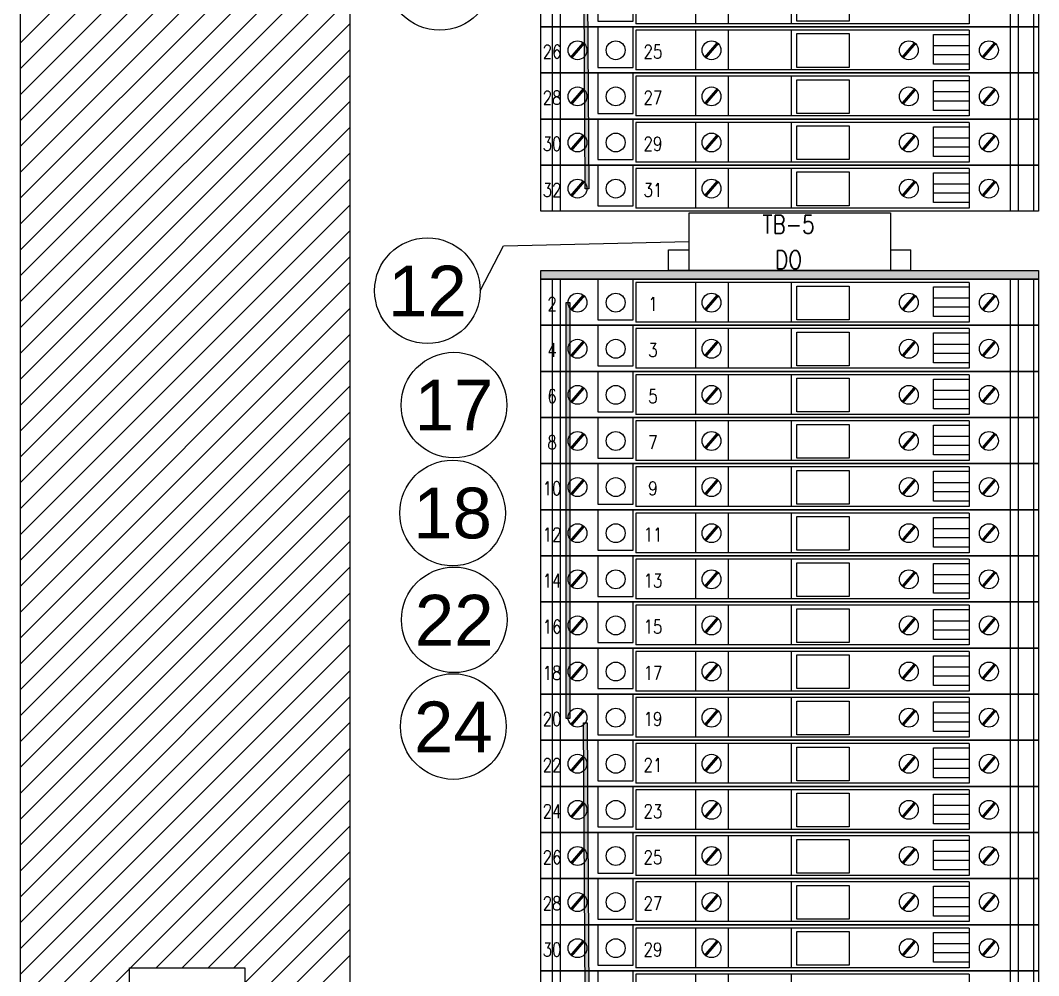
# Model space of a CAD drawing. Header units: inches. Extents: x -38 to 199, y -310 to 64.
# Drawn here: x 106.1 to 113.06, y 39.07 to 45.6 of the extents above; entities that cross this region are included whole.
import ezdxf
from ezdxf.enums import TextEntityAlignment as Align

# ---------------------------------------------------------------- set-up
doc = ezdxf.new("R2010")
doc.units = ezdxf.units.IN
doc.header["$MEASUREMENT"] = 0
for name, color, linetype in [('DETAIL$', 5, 'Continuous'), ('FREE-TEXT', 2, 'Continuous'), ('off-wire', 6, 'Continuous')]:
    doc.layers.add(name, color=color, linetype=linetype)
doc.styles.add('HELVLS', font='arial.ttf')
doc.styles.add('ROMANS', font='romans')
doc.styles.add('TXT', font='txt')

# ---------------------------------------------------------------- blocks, each defined once
blk = doc.blocks.new('B_do')
h = blk.add_hatch(color=2)
h.dxf.hatch_style = 1
h.paths.add_polyline_path([(84.6328, -199.2613), (84.6566, -199.2613), (84.6453, -197.407), (84.6215, -197.407)])
blk.add_hatch(color=2).paths.add_polyline_path([(87.7302, -199.8201), (84.3302, -199.8201), (84.3302, -199.8791), (87.7302, -199.8791)])
h = blk.add_hatch(color=2)
h.dxf.hatch_style = 1
h.paths.add_polyline_path([(84.5276, -200.0395), (84.5037, -200.0395), (84.5037, -202.881), (84.5276, -202.881)])
h = blk.add_hatch(color=2)
h.dxf.hatch_style = 1
h.paths.add_polyline_path([(84.6328, -204.7652), (84.6566, -204.7652), (84.6453, -202.911), (84.6215, -202.911)])
at = {"color": 2}
for p, q in [((84.6328, -199.2613), (84.6215, -197.407)), ((84.6453, -197.407), (84.6566, -199.2613)), ((84.9787, -197.863), (84.9787, -198.1338)), ((85.3857, -197.863), (85.3857, -198.1338)), ((85.6082, -197.863), (85.6082, -198.1338)), ((87.255, -197.863), (87.255, -198.1338)), ((87.255, -198.1338), (84.9787, -198.1338)), ((87.255, -198.178), (84.9787, -198.178)), ((84.9787, -198.178), (84.9787, -198.4488)), ((85.3857, -198.178), (85.3857, -198.4488)), ((85.6082, -198.178), (85.6082, -198.4488)), ((87.255, -198.178), (87.255, -198.4488)), ((87.255, -198.4488), (84.9787, -198.4488)), ((87.255, -198.493), (84.9787, -198.493)), ((84.9787, -198.493), (84.9787, -198.7638)), ((85.3857, -198.493), (85.3857, -198.7638)), ((85.6082, -198.493), (85.6082, -198.7638)), ((87.255, -198.493), (87.255, -198.7638)), ((87.255, -198.7638), (84.9787, -198.7638)), ((87.255, -198.808), (84.9787, -198.808)), ((84.9787, -198.808), (84.9787, -199.0788)), ((85.3857, -198.808), (85.3857, -199.0788)), ((85.6082, -198.808), (85.6082, -199.0788)), ((87.255, -198.808), (87.255, -199.0788)), ((87.255, -199.0788), (84.9787, -199.0788)), ((87.255, -199.123), (84.9787, -199.123)), ((84.9787, -199.123), (84.9787, -199.3938)), ((85.3857, -199.123), (85.3857, -199.3938)), ((85.6082, -199.123), (85.6082, -199.3938)), ((87.255, -199.123), (87.255, -199.3938)), ((84.6566, -199.2613), (84.6328, -199.2613)), ((87.255, -199.3938), (84.9787, -199.3938)), ((85.3427, -199.8201), (85.3427, -199.4255)), ((85.3427, -199.4255), (86.7177, -199.4255)), ((86.7177, -199.4255), (86.7177, -199.8201)), ((84.0746, -199.651), (85.3427, -199.6228)), ((83.9156, -199.9577), (84.0746, -199.651)), ((85.2024, -199.8207), (85.2024, -199.6788)), ((85.2024, -199.6788), (85.3427, -199.6788)), ((86.7177, -199.6788), (86.858, -199.6788)), ((86.858, -199.8207), (86.858, -199.6788)), ((86.858, -199.8201), (85.2024, -199.8201)), ((86.7177, -199.8201), (85.3427, -199.8201)), ((87.255, -199.902), (84.9787, -199.902)), ((84.9787, -199.902), (84.9787, -200.1728)), ((85.3857, -199.902), (85.3857, -200.1728)), ((85.6082, -199.902), (85.6082, -200.1728)), ((87.255, -199.902), (87.255, -200.1728)), ((84.5037, -200.0395), (84.5276, -200.0395)), ((84.5037, -202.881), (84.5037, -200.0395)), ((84.5276, -200.0395), (84.5276, -202.881)), ((87.255, -200.1728), (84.9787, -200.1728)), ((87.255, -200.217), (84.9787, -200.217)), ((84.9787, -200.217), (84.9787, -200.4878)), ((85.3857, -200.217), (85.3857, -200.4878)), ((85.6082, -200.217), (85.6082, -200.4878)), ((87.255, -200.217), (87.255, -200.4878)), ((87.255, -200.4878), (84.9787, -200.4878)), ((87.255, -200.532), (84.9787, -200.532)), ((84.9787, -200.532), (84.9787, -200.8028)), ((85.3857, -200.532), (85.3857, -200.8028)), ((85.6082, -200.532), (85.6082, -200.8028)), ((87.255, -200.532), (87.255, -200.8028)), ((87.255, -200.8028), (84.9787, -200.8028)), ((87.255, -200.847), (84.9787, -200.847)), ((84.9787, -200.847), (84.9787, -201.1178)), ((85.3857, -200.847), (85.3857, -201.1178)), ((85.6082, -200.847), (85.6082, -201.1178)), ((87.255, -200.847), (87.255, -201.1178)), ((87.255, -201.1178), (84.9787, -201.1178)), ((87.255, -201.162), (84.9787, -201.162)), ((84.9787, -201.162), (84.9787, -201.4328)), ((85.3857, -201.162), (85.3857, -201.4328)), ((85.6082, -201.162), (85.6082, -201.4328)), ((87.255, -201.162), (87.255, -201.4328)), ((87.255, -201.4328), (84.9787, -201.4328)), ((87.255, -201.477), (84.9787, -201.477)), ((84.9787, -201.477), (84.9787, -201.7478)), ((85.3857, -201.477), (85.3857, -201.7478)), ((85.6082, -201.477), (85.6082, -201.7478)), ((87.255, -201.477), (87.255, -201.7478)), ((87.255, -201.7478), (84.9787, -201.7478)), ((87.255, -201.792), (84.9787, -201.792)), ((84.9787, -201.792), (84.9787, -202.0628)), ((85.3857, -201.792), (85.3857, -202.0628)), ((85.6082, -201.792), (85.6082, -202.0628)), ((87.255, -201.792), (87.255, -202.0628)), ((87.255, -202.0628), (84.9787, -202.0628)), ((87.255, -202.107), (84.9787, -202.107)), ((84.9787, -202.107), (84.9787, -202.3778)), ((85.3857, -202.107), (85.3857, -202.3778)), ((85.6082, -202.107), (85.6082, -202.3778)), ((87.255, -202.107), (87.255, -202.3778)), ((87.255, -202.3778), (84.9787, -202.3778)), ((87.255, -202.422), (84.9787, -202.422)), ((84.9787, -202.422), (84.9787, -202.6928)), ((85.3857, -202.422), (85.3857, -202.6928)), ((85.6082, -202.422), (85.6082, -202.6928)), ((87.255, -202.422), (87.255, -202.6928)), ((87.255, -202.6928), (84.9787, -202.6928)), ((87.255, -202.737), (84.9787, -202.737)), ((84.9787, -202.737), (84.9787, -203.0078)), ((85.3857, -202.737), (85.3857, -203.0078)), ((85.6082, -202.737), (85.6082, -203.0078)), ((87.255, -202.737), (87.255, -203.0078)), ((84.5276, -202.881), (84.5037, -202.881)), ((84.6215, -202.911), (84.6453, -202.911)), ((84.6328, -204.7652), (84.6215, -202.911)), ((84.6453, -202.911), (84.6566, -204.7652)), ((87.255, -203.0078), (84.9787, -203.0078)), ((87.255, -203.052), (84.9787, -203.052)), ((84.9787, -203.052), (84.9787, -203.3228)), ((85.3857, -203.052), (85.3857, -203.3228)), ((85.6082, -203.052), (85.6082, -203.3228)), ((87.255, -203.052), (87.255, -203.3228)), ((87.255, -203.3228), (84.9787, -203.3228)), ((87.255, -203.367), (84.9787, -203.367)), ((84.9787, -203.367), (84.9787, -203.6378)), ((85.3857, -203.367), (85.3857, -203.6378)), ((85.6082, -203.367), (85.6082, -203.6378)), ((87.255, -203.367), (87.255, -203.6378)), ((87.255, -203.6378), (84.9787, -203.6378)), ((87.255, -203.682), (84.9787, -203.682)), ((84.9787, -203.682), (84.9787, -203.9528)), ((85.3857, -203.682), (85.3857, -203.9528)), ((85.6082, -203.682), (85.6082, -203.9528)), ((87.255, -203.682), (87.255, -203.9528)), ((87.255, -203.9528), (84.9787, -203.9528)), ((87.255, -203.997), (84.9787, -203.997)), ((84.9787, -203.997), (84.9787, -204.2678)), ((85.3857, -203.997), (85.3857, -204.2678)), ((85.6082, -203.997), (85.6082, -204.2678)), ((87.255, -203.997), (87.255, -204.2678)), ((87.255, -204.2678), (84.9787, -204.2678)), ((87.255, -204.312), (84.9787, -204.312)), ((84.9787, -204.312), (84.9787, -204.5828)), ((85.3857, -204.312), (85.3857, -204.5828)), ((85.6082, -204.312), (85.6082, -204.5828)), ((87.255, -204.312), (87.255, -204.5828)), ((87.255, -204.5828), (84.9787, -204.5828)), ((87.255, -204.627), (84.9787, -204.627)), ((84.9787, -204.627), (84.9787, -204.8978)), ((85.3857, -204.627), (85.3857, -204.8978)), ((85.6082, -204.627), (85.6082, -204.8978)), ((87.255, -204.627), (87.255, -204.8978))]:
    blk.add_line(p, q, dxfattribs=at)
for points in [[(84.3302, -198.1551), (84.3302, -197.8401), (87.7302, -197.8401), (87.7302, -198.1551)], [(84.3302, -198.4701), (84.3302, -198.1551), (87.7302, -198.1551), (87.7302, -198.4701)], [(84.3302, -198.7851), (84.3302, -198.4701), (87.7302, -198.4701), (87.7302, -198.7851)], [(84.3302, -199.1001), (84.3302, -198.7851), (87.7302, -198.7851), (87.7302, -199.1001)], [(84.3302, -199.4151), (84.3302, -199.1001), (87.7302, -199.1001), (87.7302, -199.4151)], [(84.3302, -199.8791), (84.3302, -199.8201), (87.7302, -199.8201), (87.7302, -199.8791)], [(84.3302, -200.1941), (84.3302, -199.8791), (87.7302, -199.8791), (87.7302, -200.1941)], [(84.3302, -200.5091), (84.3302, -200.1941), (87.7302, -200.1941), (87.7302, -200.5091)], [(84.3302, -200.8241), (84.3302, -200.5091), (87.7302, -200.5091), (87.7302, -200.8241)], [(84.3302, -201.1391), (84.3302, -200.8241), (87.7302, -200.8241), (87.7302, -201.1391)], [(84.3302, -201.4541), (84.3302, -201.1391), (87.7302, -201.1391), (87.7302, -201.4541)], [(84.3302, -201.7691), (84.3302, -201.4541), (87.7302, -201.4541), (87.7302, -201.7691)], [(84.3302, -202.0841), (84.3302, -201.7691), (87.7302, -201.7691), (87.7302, -202.0841)], [(84.3302, -202.3991), (84.3302, -202.0841), (87.7302, -202.0841), (87.7302, -202.3991)], [(84.3302, -202.7141), (84.3302, -202.3991), (87.7302, -202.3991), (87.7302, -202.7141)], [(84.3302, -203.0291), (84.3302, -202.7141), (87.7302, -202.7141), (87.7302, -203.0291)], [(84.3302, -203.3441), (84.3302, -203.0291), (87.7302, -203.0291), (87.7302, -203.3441)], [(84.3302, -203.6591), (84.3302, -203.3441), (87.7302, -203.3441), (87.7302, -203.6591)], [(84.3302, -203.9741), (84.3302, -203.6591), (87.7302, -203.6591), (87.7302, -203.9741)], [(84.3302, -204.2891), (84.3302, -203.9741), (87.7302, -203.9741), (87.7302, -204.2891)], [(84.3302, -204.6041), (84.3302, -204.2891), (87.7302, -204.2891), (87.7302, -204.6041)], [(84.3302, -204.9191), (84.3302, -204.6041), (87.7302, -204.6041), (87.7302, -204.9191)]]:
    blk.add_lwpolyline(points, close=True, dxfattribs=at)
for points in [[(86.0787, -197.8868), (86.4348, -197.8868), (86.4348, -198.117), (86.0787, -198.117), (86.0787, -197.8868)], [(86.0787, -198.2018), (86.4348, -198.2018), (86.4348, -198.432), (86.0787, -198.432), (86.0787, -198.2018)], [(87.2555, -198.4112), (87.011, -198.4112), (87.011, -198.2076), (87.2555, -198.2076)], [(86.0787, -198.5168), (86.4348, -198.5168), (86.4348, -198.747), (86.0787, -198.747), (86.0787, -198.5168)], [(87.2555, -198.7262), (87.011, -198.7262), (87.011, -198.5226), (87.2555, -198.5226)], [(86.0787, -198.8318), (86.4348, -198.8318), (86.4348, -199.062), (86.0787, -199.062), (86.0787, -198.8318)], [(87.2555, -199.0412), (87.011, -199.0412), (87.011, -198.8376), (87.2555, -198.8376)], [(86.0787, -199.1468), (86.4348, -199.1468), (86.4348, -199.377), (86.0787, -199.377), (86.0787, -199.1468)], [(87.2555, -199.3562), (87.011, -199.3562), (87.011, -199.1526), (87.2555, -199.1526)], [(86.0787, -199.9258), (86.4348, -199.9258), (86.4348, -200.1559), (86.0787, -200.1559), (86.0787, -199.9258)], [(87.2555, -200.1352), (87.011, -200.1352), (87.011, -199.9316), (87.2555, -199.9316)], [(86.0787, -200.2408), (86.4348, -200.2408), (86.4348, -200.4709), (86.0787, -200.4709), (86.0787, -200.2408)], [(87.2555, -200.4502), (87.011, -200.4502), (87.011, -200.2466), (87.2555, -200.2466)], [(86.0787, -200.5558), (86.4348, -200.5558), (86.4348, -200.7859), (86.0787, -200.7859), (86.0787, -200.5558)], [(87.2555, -200.7652), (87.011, -200.7652), (87.011, -200.5616), (87.2555, -200.5616)], [(86.0787, -200.8708), (86.4348, -200.8708), (86.4348, -201.1009), (86.0787, -201.1009), (86.0787, -200.8708)], [(87.2555, -201.0802), (87.011, -201.0802), (87.011, -200.8766), (87.2555, -200.8766)], [(86.0787, -201.1858), (86.4348, -201.1858), (86.4348, -201.4159), (86.0787, -201.4159), (86.0787, -201.1858)], [(87.2555, -201.3952), (87.011, -201.3952), (87.011, -201.1916), (87.2555, -201.1916)], [(86.0787, -201.5008), (86.4348, -201.5008), (86.4348, -201.7309), (86.0787, -201.7309), (86.0787, -201.5008)], [(87.2555, -201.7102), (87.011, -201.7102), (87.011, -201.5066), (87.2555, -201.5066)], [(86.0787, -201.8158), (86.4348, -201.8158), (86.4348, -202.0459), (86.0787, -202.0459), (86.0787, -201.8158)], [(87.2555, -202.0252), (87.011, -202.0252), (87.011, -201.8216), (87.2555, -201.8216)], [(86.0787, -202.1308), (86.4348, -202.1308), (86.4348, -202.3609), (86.0787, -202.3609), (86.0787, -202.1308)], [(87.2555, -202.3402), (87.011, -202.3402), (87.011, -202.1366), (87.2555, -202.1366)], [(86.0787, -202.4458), (86.4348, -202.4458), (86.4348, -202.6759), (86.0787, -202.6759), (86.0787, -202.4458)], [(87.2555, -202.6552), (87.011, -202.6552), (87.011, -202.4516), (87.2555, -202.4516)], [(86.0787, -202.7608), (86.4348, -202.7608), (86.4348, -202.9909), (86.0787, -202.9909), (86.0787, -202.7608)], [(87.2555, -202.9702), (87.011, -202.9702), (87.011, -202.7666), (87.2555, -202.7666)], [(86.0787, -203.0758), (86.4348, -203.0758), (86.4348, -203.3059), (86.0787, -203.3059), (86.0787, -203.0758)], [(87.2555, -203.2852), (87.011, -203.2852), (87.011, -203.0816), (87.2555, -203.0816)], [(86.0787, -203.3908), (86.4348, -203.3908), (86.4348, -203.6209), (86.0787, -203.6209), (86.0787, -203.3908)], [(87.2555, -203.6002), (87.011, -203.6002), (87.011, -203.3966), (87.2555, -203.3966)], [(86.0787, -203.7058), (86.4348, -203.7058), (86.4348, -203.9359), (86.0787, -203.9359), (86.0787, -203.7058)], [(87.2555, -203.9152), (87.011, -203.9152), (87.011, -203.7116), (87.2555, -203.7116)], [(86.0787, -204.0208), (86.4348, -204.0208), (86.4348, -204.2509), (86.0787, -204.2509), (86.0787, -204.0208)], [(87.2555, -204.2302), (87.011, -204.2302), (87.011, -204.0266), (87.2555, -204.0266)], [(86.0787, -204.3358), (86.4348, -204.3358), (86.4348, -204.5659), (86.0787, -204.5659), (86.0787, -204.3358)], [(87.2555, -204.5452), (87.011, -204.5452), (87.011, -204.3416), (87.2555, -204.3416)]]:
    blk.add_lwpolyline(points, dxfattribs=at)
for centre in [(84.5802, -198.3155), (85.4958, -198.3155), (86.8437, -198.3155), (87.3905, -198.3155), (84.5802, -198.6305), (85.4958, -198.6305), (86.8437, -198.6305), (87.3905, -198.6305), (84.5802, -198.9455), (85.4958, -198.9455), (86.8437, -198.9455), (87.3905, -198.9455), (84.5802, -199.2605), (85.4958, -199.2605), (86.8437, -199.2605), (87.3905, -199.2605), (84.5802, -200.0395), (85.4958, -200.0395), (86.8437, -200.0395), (87.3905, -200.0395), (84.5802, -200.3545), (85.4958, -200.3545), (86.8437, -200.3545), (87.3905, -200.3545), (84.5802, -200.6695), (85.4958, -200.6695), (86.8437, -200.6695), (87.3905, -200.6695), (84.5802, -200.9845), (85.4958, -200.9845), (86.8437, -200.9845), (87.3905, -200.9845), (84.5802, -201.2995), (85.4958, -201.2995), (86.8437, -201.2995), (87.3905, -201.2995), (84.5802, -201.6145), (85.4958, -201.6145), (86.8437, -201.6145), (87.3905, -201.6145), (84.5802, -201.9295), (85.4958, -201.9295), (86.8437, -201.9295), (87.3905, -201.9295), (84.5802, -202.2445), (85.4958, -202.2445), (86.8437, -202.2445), (87.3905, -202.2445), (84.5802, -202.5595), (85.4958, -202.5595), (86.8437, -202.5595), (87.3905, -202.5595), (84.5802, -202.8745), (85.4958, -202.8745), (86.8437, -202.8745), (87.3905, -202.8745), (84.5802, -203.1895), (85.4958, -203.1895), (86.8437, -203.1895), (87.3905, -203.1895), (84.5802, -203.5045), (85.4958, -203.5045), (86.8437, -203.5045), (87.3905, -203.5045), (84.5802, -203.8195), (85.4958, -203.8195), (86.8437, -203.8195), (87.3905, -203.8195), (84.5802, -204.1345), (85.4958, -204.1345), (86.8437, -204.1345), (87.3905, -204.1345), (84.5802, -204.4495), (85.4958, -204.4495), (86.8437, -204.4495), (87.3905, -204.4495)]:
    blk.add_circle(centre, 0.0645, dxfattribs=at)
at = {"layer": 'DETAIL$', "color": 2}
for p, q in [((86.0406, -197.863), (86.0406, -198.1338)), ((86.0406, -198.178), (86.0406, -198.4488)), ((86.0406, -198.493), (86.0406, -198.7638)), ((86.0406, -198.808), (86.0406, -199.0788)), ((86.0406, -199.123), (86.0406, -199.3938)), ((86.0406, -199.902), (86.0406, -200.1728)), ((86.0406, -200.217), (86.0406, -200.4878)), ((86.0406, -200.532), (86.0406, -200.8028)), ((86.0406, -200.847), (86.0406, -201.1178)), ((86.0406, -201.162), (86.0406, -201.4328)), ((86.0406, -201.477), (86.0406, -201.7478)), ((86.0406, -201.792), (86.0406, -202.0628)), ((86.0406, -202.107), (86.0406, -202.3778)), ((86.0406, -202.422), (86.0406, -202.6928)), ((86.0406, -202.737), (86.0406, -203.0078)), ((86.0406, -203.052), (86.0406, -203.3228)), ((86.0406, -203.367), (86.0406, -203.6378)), ((86.0406, -203.682), (86.0406, -203.9528)), ((86.0406, -203.997), (86.0406, -204.2678)), ((86.0406, -204.312), (86.0406, -204.5828)), ((86.0406, -204.627), (86.0406, -204.8978))]:
    blk.add_line(p, q, dxfattribs=at)
for points in [[(84.4063, -197.8401), (84.4063, -198.1551)], [(84.4613, -197.8401), (84.4613, -198.1551)], [(84.7181, -197.8423), (84.7181, -198.117), (84.9597, -198.117), (84.9597, -197.8423)], [(87.5346, -197.8401), (87.5346, -198.1551)], [(87.5896, -197.8401), (87.5896, -198.1551)], [(87.6946, -197.8401), (87.6946, -198.1551)], [(84.4063, -198.1551), (84.4063, -198.4701)], [(84.4613, -198.1551), (84.4613, -198.4701)], [(84.7181, -198.1573), (84.7181, -198.432), (84.9597, -198.432), (84.9597, -198.1573)], [(87.5346, -198.1551), (87.5346, -198.4701)], [(87.5896, -198.1551), (87.5896, -198.4701)], [(87.6946, -198.1551), (87.6946, -198.4701)], [(87.011, -198.2832), (87.2555, -198.2832), (87.2555, -198.3472), (87.011, -198.3472)], [(84.4063, -198.4701), (84.4063, -198.7851)], [(84.4613, -198.4701), (84.4613, -198.7851)], [(84.7181, -198.4723), (84.7181, -198.747), (84.9597, -198.747), (84.9597, -198.4723)], [(87.5346, -198.4701), (87.5346, -198.7851)], [(87.5896, -198.4701), (87.5896, -198.7851)], [(87.6946, -198.4701), (87.6946, -198.7851)], [(87.011, -198.5982), (87.2555, -198.5982), (87.2555, -198.6622), (87.011, -198.6622)], [(84.4063, -198.7851), (84.4063, -199.1001)], [(84.4613, -198.7851), (84.4613, -199.1001)], [(84.7181, -198.7873), (84.7181, -199.062), (84.9597, -199.062), (84.9597, -198.7873)], [(87.5346, -198.7851), (87.5346, -199.1001)], [(87.5896, -198.7851), (87.5896, -199.1001)], [(87.6946, -198.7851), (87.6946, -199.1001)], [(87.011, -198.9132), (87.2555, -198.9132), (87.2555, -198.9772), (87.011, -198.9772)], [(84.4063, -199.1001), (84.4063, -199.4151)], [(84.4613, -199.1001), (84.4613, -199.4151)], [(84.7181, -199.1023), (84.7181, -199.377), (84.9597, -199.377), (84.9597, -199.1023)], [(87.5346, -199.1001), (87.5346, -199.4151)], [(87.5896, -199.1001), (87.5896, -199.4151)], [(87.6946, -199.1001), (87.6946, -199.4151)], [(87.011, -199.2282), (87.2555, -199.2282), (87.2555, -199.2922), (87.011, -199.2922)], [(84.4063, -199.8791), (84.4063, -200.1941)], [(84.4613, -199.8791), (84.4613, -200.1941)], [(84.7181, -199.8813), (84.7181, -200.1559), (84.9597, -200.1559), (84.9597, -199.8813)], [(87.5346, -199.8791), (87.5346, -200.1941)], [(87.5896, -199.8791), (87.5896, -200.1941)], [(87.6946, -199.8791), (87.6946, -200.1941)], [(87.011, -200.0072), (87.2555, -200.0072), (87.2555, -200.0712), (87.011, -200.0712)], [(84.4063, -200.1941), (84.4063, -200.5091)], [(84.4613, -200.1941), (84.4613, -200.5091)], [(84.7181, -200.1963), (84.7181, -200.4709), (84.9597, -200.4709), (84.9597, -200.1963)], [(87.5346, -200.1941), (87.5346, -200.5091)], [(87.5896, -200.1941), (87.5896, -200.5091)], [(87.6946, -200.1941), (87.6946, -200.5091)], [(87.011, -200.3222), (87.2555, -200.3222), (87.2555, -200.3862), (87.011, -200.3862)], [(84.4063, -200.5091), (84.4063, -200.8241)], [(84.4613, -200.5091), (84.4613, -200.8241)], [(84.7181, -200.5113), (84.7181, -200.7859), (84.9597, -200.7859), (84.9597, -200.5113)], [(87.5346, -200.5091), (87.5346, -200.8241)], [(87.5896, -200.5091), (87.5896, -200.8241)], [(87.6946, -200.5091), (87.6946, -200.8241)], [(87.011, -200.6372), (87.2555, -200.6372), (87.2555, -200.7012), (87.011, -200.7012)], [(84.4063, -200.8241), (84.4063, -201.1391)], [(84.4613, -200.8241), (84.4613, -201.1391)], [(84.7181, -200.8263), (84.7181, -201.1009), (84.9597, -201.1009), (84.9597, -200.8263)], [(87.5346, -200.8241), (87.5346, -201.1391)], [(87.5896, -200.8241), (87.5896, -201.1391)], [(87.6946, -200.8241), (87.6946, -201.1391)], [(87.011, -200.9522), (87.2555, -200.9522), (87.2555, -201.0162), (87.011, -201.0162)], [(84.4063, -201.1391), (84.4063, -201.4541)], [(84.4613, -201.1391), (84.4613, -201.4541)], [(84.7181, -201.1413), (84.7181, -201.4159), (84.9597, -201.4159), (84.9597, -201.1413)], [(87.5346, -201.1391), (87.5346, -201.4541)], [(87.5896, -201.1391), (87.5896, -201.4541)], [(87.6946, -201.1391), (87.6946, -201.4541)], [(87.011, -201.2672), (87.2555, -201.2672), (87.2555, -201.3312), (87.011, -201.3312)], [(84.4063, -201.4541), (84.4063, -201.7691)], [(84.4613, -201.4541), (84.4613, -201.7691)], [(84.7181, -201.4563), (84.7181, -201.7309), (84.9597, -201.7309), (84.9597, -201.4563)], [(87.5346, -201.4541), (87.5346, -201.7691)], [(87.5896, -201.4541), (87.5896, -201.7691)], [(87.6946, -201.4541), (87.6946, -201.7691)], [(87.011, -201.5822), (87.2555, -201.5822), (87.2555, -201.6462), (87.011, -201.6462)], [(84.4063, -201.7691), (84.4063, -202.0841)], [(84.4613, -201.7691), (84.4613, -202.0841)], [(84.7181, -201.7713), (84.7181, -202.0459), (84.9597, -202.0459), (84.9597, -201.7713)], [(87.5346, -201.7691), (87.5346, -202.0841)], [(87.5896, -201.7691), (87.5896, -202.0841)], [(87.6946, -201.7691), (87.6946, -202.0841)], [(87.011, -201.8972), (87.2555, -201.8972), (87.2555, -201.9612), (87.011, -201.9612)], [(84.4063, -202.0841), (84.4063, -202.3991)], [(84.4613, -202.0841), (84.4613, -202.3991)], [(84.7181, -202.0863), (84.7181, -202.3609), (84.9597, -202.3609), (84.9597, -202.0863)], [(87.5346, -202.0841), (87.5346, -202.3991)], [(87.5896, -202.0841), (87.5896, -202.3991)], [(87.6946, -202.0841), (87.6946, -202.3991)], [(87.011, -202.2122), (87.2555, -202.2122), (87.2555, -202.2762), (87.011, -202.2762)], [(84.4063, -202.3991), (84.4063, -202.7141)], [(84.4613, -202.3991), (84.4613, -202.7141)], [(84.7181, -202.4013), (84.7181, -202.6759), (84.9597, -202.6759), (84.9597, -202.4013)], [(87.5346, -202.3991), (87.5346, -202.7141)], [(87.5896, -202.3991), (87.5896, -202.7141)], [(87.6946, -202.3991), (87.6946, -202.7141)], [(87.011, -202.5272), (87.2555, -202.5272), (87.2555, -202.5912), (87.011, -202.5912)], [(84.4063, -202.7141), (84.4063, -203.0291)], [(84.4613, -202.7141), (84.4613, -203.0291)], [(84.7181, -202.7163), (84.7181, -202.9909), (84.9597, -202.9909), (84.9597, -202.7163)], [(87.5346, -202.7141), (87.5346, -203.0291)], [(87.5896, -202.7141), (87.5896, -203.0291)], [(87.6946, -202.7141), (87.6946, -203.0291)], [(87.011, -202.8422), (87.2555, -202.8422), (87.2555, -202.9062), (87.011, -202.9062)], [(84.4063, -203.0291), (84.4063, -203.3441)], [(84.4613, -203.0291), (84.4613, -203.3441)], [(84.7181, -203.0313), (84.7181, -203.3059), (84.9597, -203.3059), (84.9597, -203.0313)], [(87.5346, -203.0291), (87.5346, -203.3441)], [(87.5896, -203.0291), (87.5896, -203.3441)], [(87.6946, -203.0291), (87.6946, -203.3441)], [(87.011, -203.1572), (87.2555, -203.1572), (87.2555, -203.2212), (87.011, -203.2212)], [(84.4063, -203.3441), (84.4063, -203.6591)], [(84.4613, -203.3441), (84.4613, -203.6591)], [(84.7181, -203.3463), (84.7181, -203.6209), (84.9597, -203.6209), (84.9597, -203.3463)], [(87.5346, -203.3441), (87.5346, -203.6591)], [(87.5896, -203.3441), (87.5896, -203.6591)], [(87.6946, -203.3441), (87.6946, -203.6591)], [(87.011, -203.4722), (87.2555, -203.4722), (87.2555, -203.5362), (87.011, -203.5362)], [(84.4063, -203.6591), (84.4063, -203.9741)], [(84.4613, -203.6591), (84.4613, -203.9741)], [(84.7181, -203.6613), (84.7181, -203.9359), (84.9597, -203.9359), (84.9597, -203.6613)], [(87.5346, -203.6591), (87.5346, -203.9741)], [(87.5896, -203.6591), (87.5896, -203.9741)], [(87.6946, -203.6591), (87.6946, -203.9741)], [(87.011, -203.7872), (87.2555, -203.7872), (87.2555, -203.8512), (87.011, -203.8512)], [(84.4063, -203.9741), (84.4063, -204.2891)], [(84.4613, -203.9741), (84.4613, -204.2891)], [(84.7181, -203.9763), (84.7181, -204.2509), (84.9597, -204.2509), (84.9597, -203.9763)], [(87.5346, -203.9741), (87.5346, -204.2891)], [(87.5896, -203.9741), (87.5896, -204.2891)], [(87.6946, -203.9741), (87.6946, -204.2891)], [(87.011, -204.1022), (87.2555, -204.1022), (87.2555, -204.1662), (87.011, -204.1662)], [(84.4063, -204.2891), (84.4063, -204.6041)], [(84.4613, -204.2891), (84.4613, -204.6041)], [(84.7181, -204.2913), (84.7181, -204.5659), (84.9597, -204.5659), (84.9597, -204.2913)], [(87.5346, -204.2891), (87.5346, -204.6041)], [(87.5896, -204.2891), (87.5896, -204.6041)], [(87.6946, -204.2891), (87.6946, -204.6041)], [(87.011, -204.4172), (87.2555, -204.4172), (87.2555, -204.4812), (87.011, -204.4812)], [(84.4063, -204.6041), (84.4063, -204.9191)], [(84.4613, -204.6041), (84.4613, -204.9191)], [(84.7181, -204.6063), (84.7181, -204.8809), (84.9597, -204.8809), (84.9597, -204.6063)], [(87.5346, -204.6041), (87.5346, -204.9191)], [(87.5896, -204.6041), (87.5896, -204.9191)], [(87.6946, -204.6041), (87.6946, -204.9191)]]:
    blk.add_lwpolyline(points, dxfattribs=at)
at = {"layer": 'DETAIL$', "color": 2, "const_width": 0.02}
for points in [[(84.6223, -198.2667), (84.538, -198.3644)], [(85.5379, -198.2667), (85.4536, -198.3644)], [(86.8859, -198.2667), (86.8016, -198.3644)], [(87.4327, -198.2667), (87.3484, -198.3644)], [(84.6223, -198.5817), (84.538, -198.6794)], [(85.5379, -198.5817), (85.4536, -198.6794)], [(86.8859, -198.5817), (86.8016, -198.6794)], [(87.4327, -198.5817), (87.3484, -198.6794)], [(84.6223, -198.8967), (84.538, -198.9944)], [(85.5379, -198.8967), (85.4536, -198.9944)], [(86.8859, -198.8967), (86.8016, -198.9944)], [(87.4327, -198.8967), (87.3484, -198.9944)], [(84.6223, -199.2117), (84.538, -199.3094)], [(85.5379, -199.2117), (85.4536, -199.3094)], [(86.8859, -199.2117), (86.8016, -199.3094)], [(87.4327, -199.2117), (87.3484, -199.3094)], [(84.6223, -199.9906), (84.538, -200.0884)], [(85.5379, -199.9906), (85.4536, -200.0884)], [(86.8859, -199.9906), (86.8016, -200.0884)], [(87.4327, -199.9906), (87.3484, -200.0884)], [(84.6223, -200.3056), (84.538, -200.4034)], [(85.5379, -200.3056), (85.4536, -200.4034)], [(86.8859, -200.3056), (86.8016, -200.4034)], [(87.4327, -200.3056), (87.3484, -200.4034)], [(84.6223, -200.6206), (84.538, -200.7184)], [(85.5379, -200.6206), (85.4536, -200.7184)], [(86.8859, -200.6206), (86.8016, -200.7184)], [(87.4327, -200.6206), (87.3484, -200.7184)], [(84.6223, -200.9356), (84.538, -201.0334)], [(85.5379, -200.9356), (85.4536, -201.0334)], [(86.8859, -200.9356), (86.8016, -201.0334)], [(87.4327, -200.9356), (87.3484, -201.0334)], [(84.6223, -201.2506), (84.538, -201.3484)], [(85.5379, -201.2506), (85.4536, -201.3484)], [(86.8859, -201.2506), (86.8016, -201.3484)], [(87.4327, -201.2506), (87.3484, -201.3484)], [(84.6223, -201.5656), (84.538, -201.6634)], [(85.5379, -201.5656), (85.4536, -201.6634)], [(86.8859, -201.5656), (86.8016, -201.6634)], [(87.4327, -201.5656), (87.3484, -201.6634)], [(84.6223, -201.8806), (84.538, -201.9784)], [(85.5379, -201.8806), (85.4536, -201.9784)], [(86.8859, -201.8806), (86.8016, -201.9784)], [(87.4327, -201.8806), (87.3484, -201.9784)], [(84.6223, -202.1956), (84.538, -202.2934)], [(85.5379, -202.1956), (85.4536, -202.2934)], [(86.8859, -202.1956), (86.8016, -202.2934)], [(87.4327, -202.1956), (87.3484, -202.2934)], [(84.6223, -202.5106), (84.538, -202.6084)], [(85.5379, -202.5106), (85.4536, -202.6084)], [(86.8859, -202.5106), (86.8016, -202.6084)], [(87.4327, -202.5106), (87.3484, -202.6084)], [(84.6223, -202.8256), (84.538, -202.9234)], [(85.5379, -202.8256), (85.4536, -202.9234)], [(86.8859, -202.8256), (86.8016, -202.9234)], [(87.4327, -202.8256), (87.3484, -202.9234)], [(84.6223, -203.1406), (84.538, -203.2384)], [(85.5379, -203.1406), (85.4536, -203.2384)], [(86.8859, -203.1406), (86.8016, -203.2384)], [(87.4327, -203.1406), (87.3484, -203.2384)], [(84.6223, -203.4556), (84.538, -203.5534)], [(85.5379, -203.4556), (85.4536, -203.5534)], [(86.8859, -203.4556), (86.8016, -203.5534)], [(87.4327, -203.4556), (87.3484, -203.5534)], [(84.6223, -203.7706), (84.538, -203.8684)], [(85.5379, -203.7706), (85.4536, -203.8684)], [(86.8859, -203.7706), (86.8016, -203.8684)], [(87.4327, -203.7706), (87.3484, -203.8684)], [(84.6223, -204.0856), (84.538, -204.1834)], [(85.5379, -204.0856), (85.4536, -204.1834)], [(86.8859, -204.0856), (86.8016, -204.1834)], [(87.4327, -204.0856), (87.3484, -204.1834)], [(84.6223, -204.4006), (84.538, -204.4984)], [(85.5379, -204.4006), (85.4536, -204.4984)], [(86.8859, -204.4006), (86.8016, -204.4984)], [(87.4327, -204.4006), (87.3484, -204.4984)]]:
    blk.add_lwpolyline(points, dxfattribs=at)
at = {"layer": 'DETAIL$', "color": 2}
for centre in [(84.8409, -198.3155), (84.8409, -198.6305), (84.8409, -198.9455), (84.8409, -199.2605), (84.8409, -200.0395), (84.8409, -200.3545), (84.8409, -200.6695), (84.8409, -200.9845), (84.8409, -201.2995), (84.8409, -201.6145), (84.8409, -201.9295), (84.8409, -202.2445), (84.8409, -202.5595), (84.8409, -202.8745), (84.8409, -203.1895), (84.8409, -203.5045), (84.8409, -203.8195), (84.8409, -204.1345), (84.8409, -204.4495)]:
    blk.add_circle(centre, 0.0645, dxfattribs=at)
at = {"layer": 'FREE-TEXT', "color": 2}
for centre in [(83.6383, -197.8178), (83.5548, -199.9577), (83.7361, -200.7395), (83.7264, -201.4765), (83.7378, -202.2062), (83.7319, -202.9352)]:
    blk.add_circle(centre, 0.3608, dxfattribs=at)
at = {"color": 2, "style": 'ROMANS', "width": 0.8}
for s, height, p in [('26', 0.09375, (84.4063, -198.3247)), ('25', 0.09375, (85.0953, -198.3247)), ('28', 0.09375, (84.4063, -198.6397)), ('27', 0.09375, (85.0953, -198.6397)), ('30', 0.09375, (84.4063, -198.9547)), ('29', 0.09375, (85.0953, -198.9547)), ('32', 0.09375, (84.4063, -199.2697)), ('31', 0.09375, (85.0953, -199.2697)), ('TB-5', 0.125, (86.0222, -199.5051)), ('DO', 0.125, (86.0222, -199.7468)), ('2', 0.0938, (84.4063, -200.0486)), ('1', 0.0938, (85.0953, -200.0486)), ('4', 0.0938, (84.4063, -200.3636)), ('3', 0.0938, (85.0953, -200.3636)), ('6', 0.0938, (84.4063, -200.6786)), ('5', 0.0938, (85.0953, -200.6786)), ('8', 0.0938, (84.4063, -200.9936)), ('7', 0.0938, (85.0953, -200.9936)), ('10', 0.09375, (84.4063, -201.3086)), ('9', 0.0938, (85.0953, -201.3086)), ('12', 0.09375, (84.4063, -201.6236)), ('11', 0.09375, (85.0953, -201.6236)), ('14', 0.09375, (84.4063, -201.9386)), ('13', 0.09375, (85.0953, -201.9386)), ('16', 0.09375, (84.4063, -202.2536)), ('15', 0.09375, (85.0953, -202.2536)), ('18', 0.09375, (84.4063, -202.5686)), ('17', 0.09375, (85.0953, -202.5686)), ('20', 0.09375, (84.4063, -202.8836)), ('19', 0.09375, (85.0953, -202.8836)), ('22', 0.09375, (84.4063, -203.1986)), ('21', 0.09375, (85.0953, -203.1986)), ('24', 0.09375, (84.4063, -203.5136)), ('23', 0.09375, (85.0953, -203.5136)), ('26', 0.09375, (84.4063, -203.8286)), ('25', 0.09375, (85.0953, -203.8286)), ('28', 0.09375, (84.4063, -204.1436)), ('27', 0.09375, (85.0953, -204.1436)), ('30', 0.09375, (84.4063, -204.4586)), ('29', 0.09375, (85.0953, -204.4586))]:
    blk.add_text(s, height=height, dxfattribs=at).set_placement(p, align=Align.MIDDLE)
at = {"color": 2, "style": 'TXT', "flags": 3}
for tag, p in [('MANUF', (84.3302, -194.6643)), ('PART#', (84.3302, -194.9062)), ('MANUF', (84.3302, -194.9793)), ('DESC', (84.3302, -195.1464)), ('PART#', (84.3302, -195.2212)), ('MANUF', (84.3302, -195.2943)), ('DESC', (84.3302, -195.4614)), ('PART#', (84.3302, -195.5362)), ('MANUF', (84.3302, -195.6093)), ('DESC', (84.3302, -195.7764)), ('PART#', (84.3302, -195.8512)), ('MANUF', (84.3302, -195.9243)), ('DESC', (84.3302, -196.0914)), ('PART#', (84.3302, -196.1662)), ('MANUF', (84.3302, -196.2393)), ('DESC', (84.3302, -196.4064)), ('PART#', (84.3302, -196.4812)), ('MANUF', (84.3302, -196.5543)), ('DESC', (84.3302, -196.7214)), ('PART#', (84.3302, -196.7962)), ('MANUF', (84.3302, -196.8693)), ('DESC', (84.3302, -197.0364)), ('PART#', (84.3302, -197.1112)), ('MANUF', (84.3302, -197.1843)), ('DESC', (84.3302, -197.3514)), ('PART#', (84.3302, -197.4262)), ('MANUF', (84.3302, -197.4993)), ('DESC', (84.3302, -197.6664)), ('PART#', (84.3302, -197.7412)), ('MANUF', (84.3302, -197.8143)), ('DESC', (84.3302, -197.9814)), ('PART#', (84.3302, -198.0562)), ('MANUF', (84.3302, -198.1293)), ('DESC', (84.3302, -198.2964)), ('PART#', (84.3302, -198.3712)), ('MANUF', (84.3302, -198.4443)), ('DESC', (84.3302, -198.6114)), ('PART#', (84.3302, -198.6862)), ('MANUF', (84.3302, -198.7593)), ('DESC', (84.3302, -198.9264)), ('PART#', (84.3302, -199.0012)), ('MANUF', (84.3302, -199.0743)), ('DESC', (84.3302, -199.2414)), ('PART#', (84.3302, -199.3162)), ('MANUF', (84.3302, -199.3893)), ('DESC', (84.3302, -199.5564)), ('PART#', (84.3302, -199.6312)), ('MANUF', (84.3302, -199.7043)), ('DESC', (84.3302, -199.8714)), ('PART#', (84.3302, -199.9462)), ('MANUF', (84.3302, -200.1683)), ('DESC', (84.3302, -200.1864)), ('PART#', (84.3302, -200.4102)), ('MANUF', (84.3302, -200.4833)), ('DESC', (84.3302, -200.6503)), ('PART#', (84.3302, -200.7252)), ('MANUF', (84.3302, -200.7983)), ('DESC', (84.3302, -200.9653)), ('PART#', (84.3302, -201.0402)), ('MANUF', (84.3302, -201.1133)), ('DESC', (84.3302, -201.2803)), ('PART#', (84.3302, -201.3552)), ('MANUF', (84.3302, -201.4283)), ('DESC', (84.3302, -201.5953)), ('PART#', (84.3302, -201.6702)), ('MANUF', (84.3302, -201.7433)), ('DESC', (84.3302, -201.9103)), ('PART#', (84.3302, -201.9852)), ('MANUF', (84.3302, -202.0583)), ('DESC', (84.3302, -202.2253)), ('PART#', (84.3302, -202.3002)), ('MANUF', (84.3302, -202.3733)), ('DESC', (84.3302, -202.5403)), ('PART#', (84.3302, -202.6152)), ('MANUF', (84.3302, -202.6883)), ('DESC', (84.3302, -202.8553)), ('PART#', (84.3302, -202.9302)), ('MANUF', (84.3302, -203.0033)), ('DESC', (84.3302, -203.1703)), ('PART#', (84.3302, -203.2452)), ('MANUF', (84.3302, -203.3183)), ('DESC', (84.3302, -203.4853)), ('PART#', (84.3302, -203.5602)), ('MANUF', (84.3302, -203.6333)), ('DESC', (84.3302, -203.8003)), ('PART#', (84.3302, -203.8752)), ('MANUF', (84.3302, -203.9483)), ('DESC', (84.3302, -204.1153)), ('PART#', (84.3302, -204.1902)), ('MANUF', (84.3302, -204.2633)), ('DESC', (84.3302, -204.4303)), ('PART#', (84.3302, -204.5052)), ('MANUF', (84.3302, -204.5783)), ('DESC', (84.3302, -204.7453)), ('PART#', (84.3302, -204.8202)), ('MANUF', (84.3302, -204.8933))]:
    blk.add_attdef(tag, p, '', height=0.125, dxfattribs=at)
at = {"layer": 'FREE-TEXT', "color": 2, "style": 'HELVLS'}
for s, p in [('12', (83.5548, -199.9577)), ('17', (83.7361, -200.7395)), ('18', (83.7264, -201.4765)), ('22', (83.7378, -202.2062)), ('24', (83.7319, -202.9352))]:
    blk.add_text(s, height=0.34658, dxfattribs=at).set_placement(p, align=Align.MIDDLE)

msp = doc.modelspace()

# ---------------------------------------------------------------- linework, layer by layer
at = {"color": 0}
for p, q in [((106.09912, 26.27071), (106.09912, 50.11457)), ((108.34912, 50.11457), (108.34912, 26.27071)), ((106.84449, 39.12852), (107.63195, 39.12852)), ((106.84449, 36.1472), (106.84449, 39.12852)), ((107.63195, 39.12852), (107.63195, 36.1472))]:
    msp.add_line(p, q, dxfattribs=at)
at = {"color": 0, "linetype": 'Continuous'}
for p, q in [((106.09912, 45.4478), (108.34912, 47.6978)), ((106.09912, 45.27102), (108.34912, 47.52102)), ((106.09912, 45.09425), (108.34912, 47.34425)), ((106.09912, 44.91747), (108.34912, 47.16747)), ((106.09912, 44.74069), (108.34912, 46.99069)), ((106.09912, 44.56392), (108.34912, 46.81392)), ((106.09912, 44.38714), (108.34912, 46.63714)), ((106.09912, 44.21036), (108.34912, 46.46036)), ((106.09912, 44.03359), (108.34912, 46.28359)), ((106.09912, 43.85681), (108.34912, 46.10681)), ((106.09912, 43.68003), (108.34912, 45.93003)), ((106.09912, 43.50326), (108.34912, 45.75326)), ((106.09912, 43.32648), (108.34912, 45.57648)), ((106.09912, 43.1497), (108.34912, 45.3997)), ((106.09912, 42.97293), (108.34912, 45.22293)), ((106.09912, 42.79615), (108.34912, 45.04615)), ((106.09912, 42.61937), (108.34912, 44.86937)), ((106.09912, 42.4426), (108.34912, 44.6926)), ((106.09912, 42.26582), (108.34912, 44.51582)), ((106.09912, 42.08904), (108.34912, 44.33904)), ((106.09912, 41.91227), (108.34912, 44.16227)), ((106.09912, 41.73549), (108.34912, 43.98549)), ((106.09912, 41.55871), (108.34912, 43.80871)), ((106.09912, 41.38194), (108.34912, 43.63194)), ((106.09912, 41.20516), (108.34912, 43.45516)), ((106.09912, 41.02838), (108.34912, 43.27838)), ((106.09912, 40.85161), (108.34912, 43.10161)), ((106.09912, 40.67483), (108.34912, 42.92483)), ((106.09912, 40.49805), (108.34912, 42.74805)), ((106.09912, 40.32128), (108.34912, 42.57128)), ((106.09912, 40.1445), (108.34912, 42.3945)), ((106.09912, 39.96772), (108.34912, 42.21772)), ((106.09912, 39.79095), (108.34912, 42.04095)), ((106.09912, 39.61417), (108.34912, 41.86417)), ((106.09912, 39.43739), (108.34912, 41.68739)), ((106.09912, 39.26062), (108.34912, 41.51062)), ((106.09912, 39.08384), (108.34912, 41.33384)), ((106.09912, 38.90706), (108.34912, 41.15706)), ((106.09912, 38.73029), (108.34912, 40.98029)), ((106.09912, 38.55351), (108.34912, 40.80351)), ((106.09912, 38.37673), (108.34912, 40.62673)), ((107.02768, 39.12852), (108.34912, 40.44996)), ((107.20446, 39.12852), (108.34912, 40.27318)), ((107.38124, 39.12852), (108.34912, 40.0964)), ((107.55801, 39.12852), (108.34912, 39.91963)), ((107.63195, 39.02568), (108.34912, 39.74285)), ((107.63195, 38.8489), (108.34912, 39.56607)), ((107.63195, 38.67212), (108.34912, 39.3893)), ((107.63195, 38.49535), (108.34912, 39.21252))]:
    msp.add_line(p, q, dxfattribs=at)

# ---------------------------------------------------------------- block references
at = {"layer": 'off-wire', "color": 0}
msp.add_blockref('B_do', (25.32516, 243.71166), dxfattribs=at)

doc.saveas('drawing.dxf')
